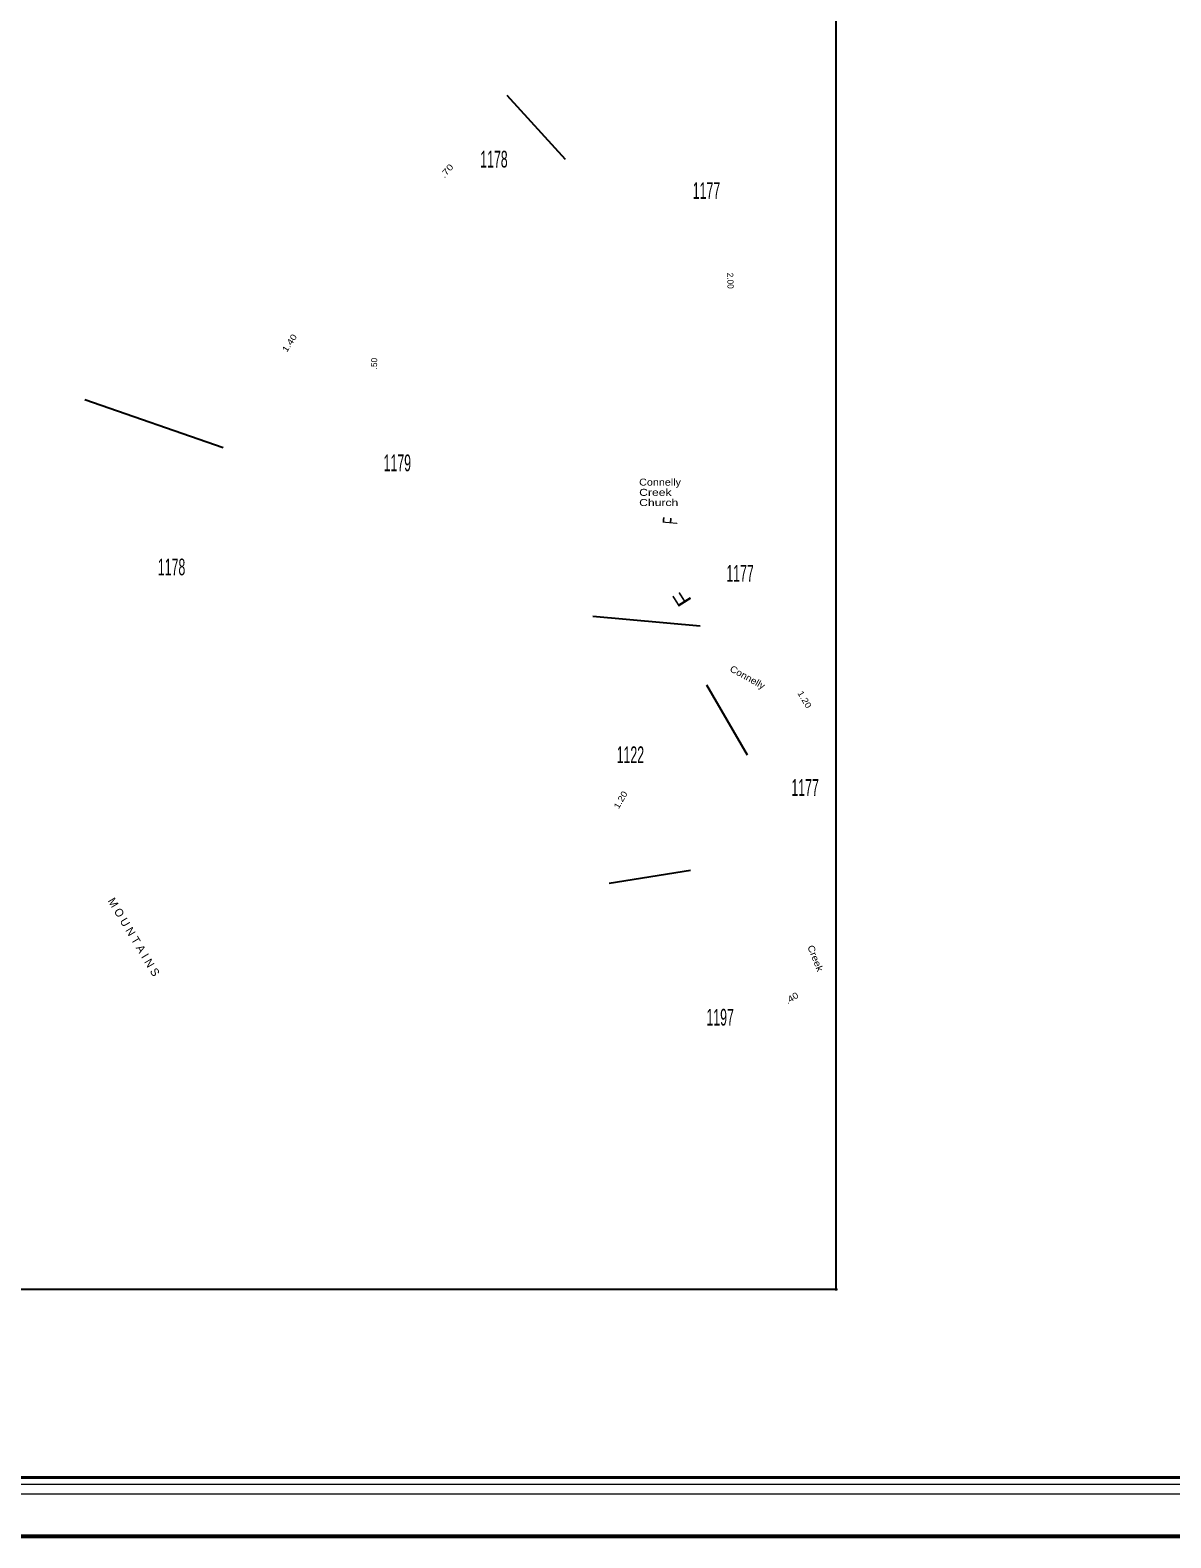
# Model space of a CAD drawing. Extents: x 154950 to 251754, y 173425 to 288846.
# Drawn here: x 209124 to 230352, y 232448 to 260523 of the extents above; entities that cross this region are included whole.
import ezdxf
from ezdxf.enums import TextEntityAlignment as Align

# ---------------------------------------------------------------- set-up
doc = ezdxf.new("R2010")
doc.units = 0
doc.header["$LTSCALE"] = 48
doc.header["$PDMODE"] = 32
doc.header["$PDSIZE"] = 24
for name, color, linetype, lineweight in [('1', 7, 'Continuous', 25), ('20', 7, 'Continuous', 40), ('23', 7, 'Continuous', 25), ('31', 7, 'Continuous', 25), ('40', 7, 'Continuous', 25), ('56', 7, 'Continuous', 13), ('63', 7, 'Continuous', 25)]:
    doc.layers.add(name, color=color, linetype=linetype, lineweight=lineweight)
doc.layers.add('46', color=7, linetype='Continuous')
doc.layers.add('57', color=7, linetype='Continuous')

msp = doc.modelspace()

# ---------------------------------------------------------------- linework, layer by layer
at = {"layer": '1', "lineweight": 13}
msp.add_lwpolyline([(251580.64, 232448.46), (154950, 232448.46), (154950, 288845.5), (251580.64, 288845.5)], close=True, dxfattribs=at)
at = {"layer": '1'}
msp.add_point((224122.97, 237076.3), dxfattribs=at)
at = {"layer": '20'}
for points in [[(154985, 288810.5), (251545.64, 288810.5), (251545.64, 232483.46), (154985, 232483.46)], [(158172.85, 287701.54), (250620.13, 287701.54), (250620.13, 233575.17), (158172.85, 233575.17)]]:
    msp.add_lwpolyline(points, close=True, dxfattribs=at)
at = {"layer": '20', "lineweight": 13}
msp.add_lwpolyline([(157863.66, 288027), (157863.66, 233265.89), (158042.21, 233444.57), (158042.21, 287832.17), (250750.74, 287832.17), (250750.74, 233444.57), (158042.21, 233444.57), (157863.66, 233265.89), (250929.32, 233265.89), (250929.32, 288027)], close=True, dxfattribs=at)
at = {"layer": '31'}
for p, q in [((217993.28, 259314.16), (219082.23, 258118.75)), ((212714.9, 252746.98), (210143.78, 253639.75)), ((221592.86, 249425.55), (219596.45, 249607.14)), ((221713.85, 248330), (222470.07, 247028.67)), ((219898.94, 244637.85), (221411.37, 244879.96))]:
    msp.add_line(p, q, dxfattribs=at)
at = {"layer": '63'}
msp.add_lwpolyline([(158970.6, 237076.3), (224122.97, 237076.3), (224122.97, 286915.25), (158970.6, 286915.25)], close=True, dxfattribs=at)

# ---------------------------------------------------------------- texts
at = {"layer": '23', "width": 0.55}
for s, p in [('1178', (217755, 257964.96)), ('1177', (221709.9, 257379.65)), ('1179', (215957.05, 252309.86)), ('1178', (211755.42, 250371.28)), ('1177', (222335.04, 250253.16)), ('1122', (220294.14, 246874.92)), ('1177', (223545.66, 246264.57)), ('1197', (221964.73, 241987.14))]:
    msp.add_text(s, height=312, dxfattribs=at).set_placement(p, align=Align.CENTER)
at = {"layer": '40'}
for s, rotation, width, p in [('.70', 49.797, 1.3, (216922.25, 257866.01)), ('1.40', 56.793, 1.2, (213998.1, 254665.32)), ('1.20', 300.701, 1.15, (223486.12, 248030.23)), ('1.20', 60.124, 1.15, (220161.73, 246161.58)), ('.40', 32.782, 1.2, (223330.07, 242452.64))]:
    msp.add_text(s, height=115, rotation=rotation, dxfattribs=dict(at, width=width)).set_placement(p, align=Align.CENTER)
for s, rotation, p in [('2.00', 271.713, (222097.65, 255855.91)), ('.50', 88.631, (215580.94, 254312.83))]:
    msp.add_text(s, height=115, rotation=rotation, dxfattribs=at).set_placement(p, align=Align.CENTER)
at = {"layer": '46'}
for s, width, p in [('Connelly', 1.15, (220457.62, 252041.56)), ('Creek', 1.3, (220457.62, 251851.56)), ('Church', 1.3, (220457.62, 251661.56))]:
    msp.add_text(s, height=130, dxfattribs=dict(at, width=width)).set_placement(p)
msp.add_text('M O U N T A I N S', height=151, rotation=300.938, dxfattribs=at).set_placement((210987.65, 243598.37), align=Align.CENTER)
at = {"layer": '56'}
for rotation, width, p in [(84.923, 0.55, (221169.96, 251374.45)), (122.308, 1.25, (221371.4, 250019.11))]:
    msp.add_text('F', height=275, rotation=rotation, dxfattribs=dict(at, width=width)).set_placement(p, align=Align.CENTER)
at = {"layer": '57'}
for s, rotation, width, p in [('Connelly', 330.874, 1.1, (222444.94, 248418.39)), ('Creek', 291.625, 1.15, (223680.11, 243217.24))]:
    msp.add_text(s, height=125, rotation=rotation, dxfattribs=dict(at, width=width)).set_placement(p, align=Align.CENTER)

doc.saveas('drawing.dxf')
